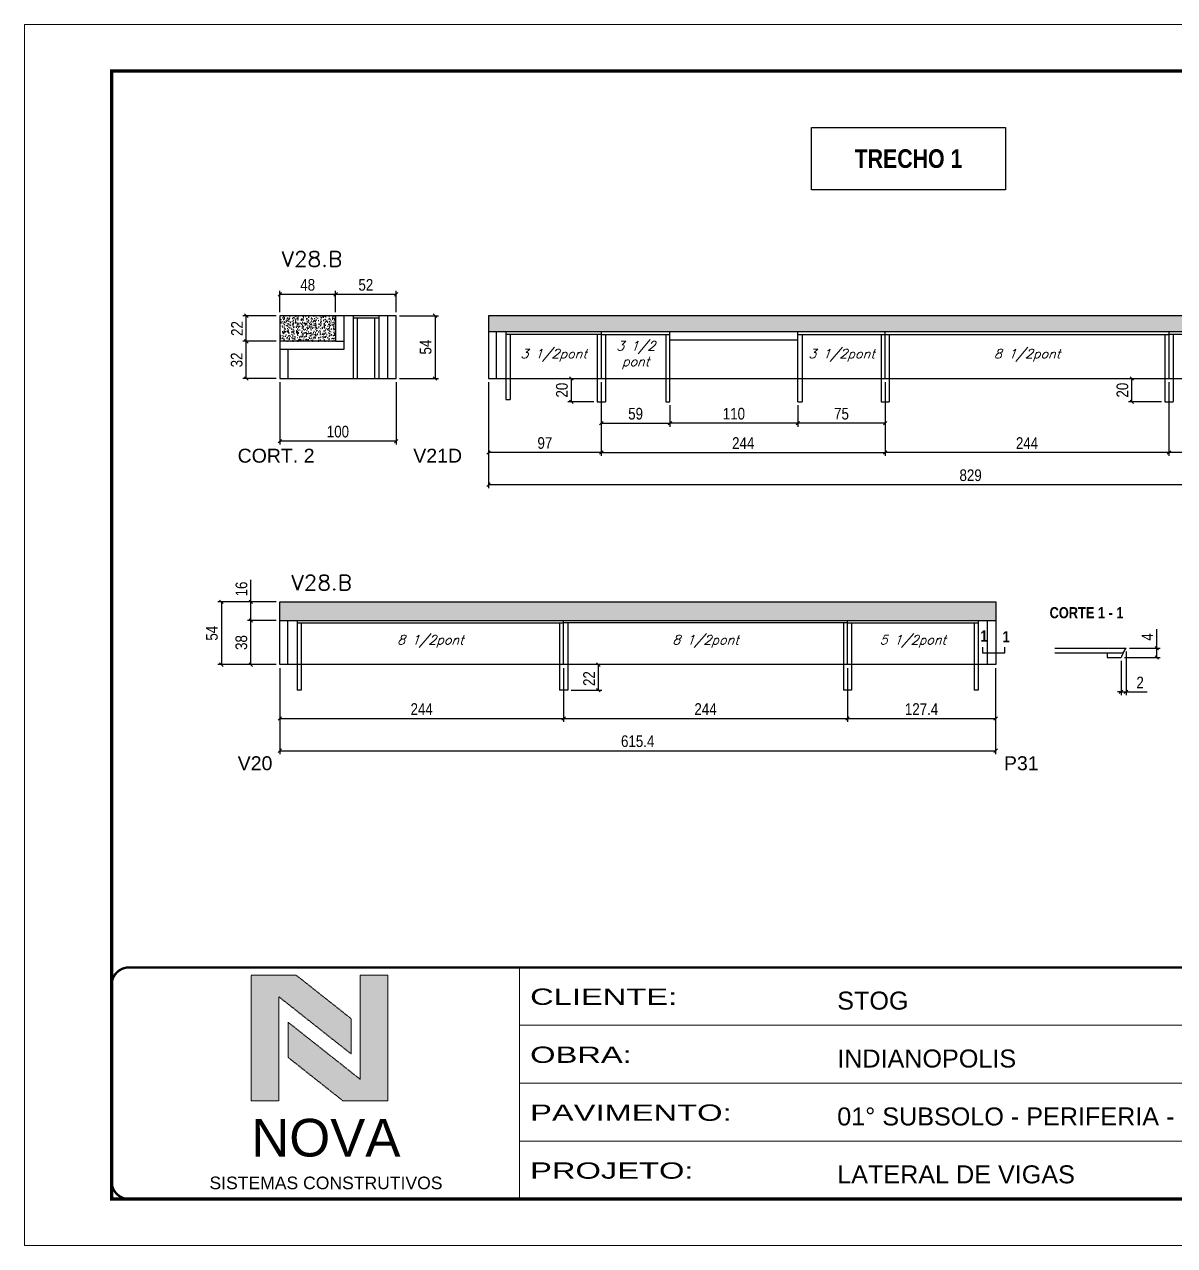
# Model space of a CAD drawing. Extents: x 0 to 6325, y 5574 to 19307.
# Drawn here: x 1585 to 2574, y 13614 to 14664 of the extents above; entities that cross this region are included whole.
import ezdxf

# ---------------------------------------------------------------- set-up
doc = ezdxf.new("R2010")
doc.units = 0
doc.linetypes.add('CONTINUO', pattern=[0])
doc.linetypes.add('DASHED', pattern=[0.75, 0.5, -0.25])
for name, color, linetype in [('1', 1, 'Continuous'), ('5', 5, 'Continuous'), ('COTA', 241, 'Continuous'), ('detalhes', 4, 'Continuous'), ('NOMENCLATURA', 7, 'Continuous'), ('Painéis', 200, 'Continuous'), ('SARR_2.2x7', 40, 'Continuous'), ('SARR_3.5x7', 81, 'Continuous'), ('texto', 7, 'Continuous')]:
    doc.layers.add(name, color=color, linetype=linetype)
for name, color, linetype, lineweight in [('CARIMBO-LEGENDA', 75, 'Continuous', 15), ('Folhas', 255, 'Continuous', 9), ('SARRAFO DE PRESSAO', 251, 'DASHED', 9), ('Texto Seção', 7, 'Continuous', 15)]:
    doc.layers.add(name, color=color, linetype=linetype, lineweight=lineweight)
doc.styles.add('arial', font='arial.ttf')
doc.styles.add('COTA TECNICA', font='techl___.ttf', dxfattribs={"height": 10})
doc.styles.add('REGUA-120', font='ROMANS.shx', dxfattribs={"height": 15})
doc.styles.add('ROMANC', font='techb___.ttf', dxfattribs={"height": 2.5})
doc.styles.add('Romans', font='romans.shx')
doc.styles.get("Standard").update_dxf_attribs({"font": 'arial.ttf'})
doc.styles.add('TECNICA', font='techb___.ttf', dxfattribs={"height": 10})
doc.styles.add('Tecnologia', font='')
doc.styles.get('Tecnologia').set_extended_font_data('Forgotten Futurist')
doc.dimstyles.new('PAINEL', dxfattribs={"dimtxt": 10, "dimasz": 3, "dimexe": 3, "dimexo": 3, "dimgap": 3, "dimtad": 1, "dimdec": 1, "dimzin": 12, "dimdsep": 46, "dimtxsty": 'COTA TECNICA', "dimblk1": 'OBLIQUE', "dimblk2": 'OBLIQUE', "dimsah": 1, "dimcen": 0.9, "dimclrd": 4, "dimclre": 4, "dimclrt": 240, "dimadec": 1, "dimazin": 3, "dimtfac": 1, "dimtdec": 1, "dimtmove": 0, "dimatfit": 3, "dimfxl": 1, "dimtolj": 1, "dimtzin": 12, "dimarcsym": 0})

# ---------------------------------------------------------------- blocks, each defined once
blk = doc.blocks.new('A$C64660E27')
at = {"layer": 'COTA', "true_color": 0x1a1a1a}
h = blk.add_hatch(color=250, dxfattribs=at)
h.dxf.hatch_style = 1
h.paths.add_polyline_path([(185.4, -11.6), (142.4, -11.6), (142.4, -131.6), (168.8, -131.6), (168.8, -32.2), (237.7, -86.7), (237.7, -53)])
at = {"layer": 'COTA'}
h = blk.add_hatch(color=20, dxfattribs=at)
h.dxf.hatch_style = 1
h.paths.add_polyline_path([(273, -11.4), (246.6, -11.4), (246.6, -111.1), (177.7, -56.6), (177.7, -90.2), (230, -131.6), (273, -131.6)])
for p, q in [((142.4, -131.6), (142.4, -11.6)), ((142.4, -11.6), (185.4, -11.6)), ((185.4, -11.6), (237.7, -53)), ((273, -11.4), (246.6, -11.4)), ((246.6, -111.1), (246.6, -11.4)), ((273, -11.4), (273, -131.6)), ((168.8, -32.2), (237.7, -86.7)), ((168.8, -131.6), (168.8, -32.2)), ((246.6, -111.1), (177.7, -56.6)), ((177.7, -90.2), (177.7, -56.6)), ((237.7, -86.7), (237.7, -53)), ((230, -131.6), (177.7, -90.2)), ((142.4, -131.6), (168.8, -131.6)), ((273, -131.6), (230, -131.6))]:
    blk.add_line(p, q)
at = {"layer": 'CARIMBO-LEGENDA', "color": 7, "linetype": 'Continuous', "ltscale": 100, "style": 'arial'}
blk.add_text('NOVA', height=36, dxfattribs=at).set_placement((142.4, -184.8))
at = {"layer": 'CARIMBO-LEGENDA', "color": 7, "linetype": 'Continuous', "style": 'arial'}
blk.add_text('SISTEMAS CONSTRUTIVOS', height=12, dxfattribs=at).set_placement((102.5, -216))
blk = doc.blocks.new('9999999999')
at = {"color": 30, "linetype": 'CONTINUO'}
for p, q in [((98564.6, 34230.2), (98564.6, 34429.4)), ((98564.6, 34379.6), (99584, 34379.6)), ((98564.6, 34329.8), (99488, 34329.8)), ((98564.6, 34280), (99488, 34280))]:
    blk.add_line(p, q, dxfattribs=at)
at = {"color": 30, "linetype": 'CONTINUO', "const_width": 2}
blk.add_lwpolyline([(99584, 34230.2), (99584, 34414.4, 0.414214), (99569, 34429.4), (98229, 34429.4, 0.414214), (98214, 34414.4), (98214, 34245.2, 0.414214), (98229, 34230.2), (99584, 34230.2)], format="xyb", dxfattribs=at)
at = {"layer": 'Folhas'}
blk.add_lwpolyline([(98139, 34190.2), (99624, 34190.2), (99624, 35240.2), (98139, 35240.2)], close=True, dxfattribs=at)
at = {"layer": 'Folhas', "color": 30, "const_width": 3}
blk.add_lwpolyline([(98214, 34230.2), (99584, 34230.2), (99584, 35200.2), (98214, 35200.2)], close=True, dxfattribs=at)
at = {"xscale": 0.9, "yscale": 0.9, "zscale": 0.9}
blk.add_blockref('A$C64660E27', (98205.8, 34433.1), dxfattribs=at)
at = {"color": 7, "linetype": 'Continuous', "ltscale": 5, "style": 'arial'}
for s, height, p in [('STOG', 15.48, (98837.7, 34393.1)), ('INDIANOPOLIS', 15.483, (98837.7, 34343.3)), ('01° SUBSOLO - PERIFERIA - TRECHO 1', 15.483, (98837.7, 34293.5)), ('LATERAL DE VIGAS', 15.483, (98837.7, 34243.7))]:
    blk.add_text(s, height=height, dxfattribs=at).set_placement(p)
at = {"layer": 'Folhas', "color": 7, "style": 'Tecnologia', "width": 1.5}
for s, p in [('CLIENTE:', (98573.7, 34397.2)), ('OBRA:', (98573.7, 34347.3)), ('PAVIMENTO:', (98573.7, 34297.5)), ('PROJETO:', (98573.7, 34247.7))]:
    blk.add_text(s, height=14, dxfattribs=at).set_placement(p)
blk = doc.blocks.new('_Oblique')
at = {"layer": '1', "color": 0, "lineweight": -2}
blk.add_line((-0.5, -0.5), (0.5, 0.5), dxfattribs=at)
blk = doc.blocks.new('*D4873')
at = {"layer": 'COTA', "color": 4, "lineweight": -2, "transparency": 16777216}
for p, q in [((1804.5, 14356.8), (1804.5, 14303)), ((1904.5, 14356.8), (1904.5, 14303)), ((1904.5, 14306), (1804.5, 14306))]:
    blk.add_line(p, q, dxfattribs=at)
at = {"layer": 'Defpoints', "color": 0, "transparency": 16777216}
for p in [(1804.5, 14359.8), (1904.5, 14359.8), (1804.5, 14306)]:
    blk.add_point(p, dxfattribs=at)
at = {"layer": 'COTA', "color": 4, "lineweight": -2, "transparency": 16777216, "xscale": 3, "yscale": 3, "zscale": 3, "rotation": 180}
blk.add_blockref('_Oblique', (1804.5, 14306), dxfattribs=at)
at = {"layer": 'COTA', "color": 4, "lineweight": -2, "transparency": 16777216, "xscale": 3, "yscale": 3, "zscale": 3}
blk.add_blockref('_Oblique', (1904.5, 14306), dxfattribs=at)
at = {"layer": 'COTA', "color": 240, "transparency": 16777216, "insert": (1854.5, 14314.1), "char_height": 10, "attachment_point": 5, "style": 'COTA TECNICA'}
blk.add_mtext('\\A1;100', dxfattribs=at)
blk = doc.blocks.new('*D4874')
at = {"layer": 'COTA', "color": 4, "lineweight": -2, "transparency": 16777216}
for p, q in [((1801.5, 14391.8), (1772.7, 14391.8)), ((1775.7, 14359.8), (1775.7, 14391.8)), ((1801.5, 14359.8), (1772.7, 14359.8))]:
    blk.add_line(p, q, dxfattribs=at)
at = {"layer": 'Defpoints', "color": 0, "transparency": 16777216}
for p in [(1775.7, 14391.8), (1804.5, 14391.8), (1804.5, 14359.8)]:
    blk.add_point(p, dxfattribs=at)
at = {"layer": 'COTA', "color": 4, "lineweight": -2, "transparency": 16777216, "xscale": 3, "yscale": 3, "zscale": 3}
for p, rotation in [((1775.7, 14391.8), 90), ((1775.7, 14359.8), 270)]:
    blk.add_blockref('_Oblique', p, dxfattribs=dict(at, rotation=rotation))
at = {"layer": 'COTA', "color": 240, "transparency": 16777216, "insert": (1767.5, 14375.8), "char_height": 10, "attachment_point": 5, "rotation": 90, "style": 'COTA TECNICA'}
blk.add_mtext('\\A1;32', dxfattribs=at)
blk = doc.blocks.new('*D4875')
at = {"layer": 'COTA', "color": 4, "lineweight": -2, "transparency": 16777216}
for p, q in [((1801.5, 14413.8), (1772.7, 14413.8)), ((1775.7, 14391.8), (1775.7, 14413.8)), ((1801.5, 14391.8), (1772.7, 14391.8))]:
    blk.add_line(p, q, dxfattribs=at)
at = {"layer": 'Defpoints', "color": 0, "transparency": 16777216}
for p in [(1775.7, 14413.8), (1804.5, 14413.8), (1804.5, 14391.8)]:
    blk.add_point(p, dxfattribs=at)
at = {"layer": 'COTA', "color": 4, "lineweight": -2, "transparency": 16777216, "xscale": 3, "yscale": 3, "zscale": 3}
for p, rotation in [((1775.7, 14413.8), 90), ((1775.7, 14391.8), 270)]:
    blk.add_blockref('_Oblique', p, dxfattribs=dict(at, rotation=rotation))
at = {"layer": 'COTA', "color": 240, "transparency": 16777216, "insert": (1767.7, 14402.8), "char_height": 10, "attachment_point": 5, "rotation": 90, "style": 'COTA TECNICA'}
blk.add_mtext('\\A1;22', dxfattribs=at)
blk = doc.blocks.new('*D4876')
at = {"layer": 'COTA', "color": 4, "lineweight": -2, "transparency": 16777216}
for p, q in [((1907.5, 14413.8), (1941, 14413.8)), ((1938, 14413.8), (1938, 14359.8)), ((1907.5, 14359.8), (1941, 14359.8))]:
    blk.add_line(p, q, dxfattribs=at)
at = {"layer": 'Defpoints', "color": 0, "transparency": 16777216}
for p in [(1904.5, 14413.8), (1904.5, 14359.8), (1938, 14359.8)]:
    blk.add_point(p, dxfattribs=at)
at = {"layer": 'COTA', "color": 4, "lineweight": -2, "transparency": 16777216, "xscale": 3, "yscale": 3, "zscale": 3}
for p, rotation in [((1938, 14413.8), 90), ((1938, 14359.8), 270)]:
    blk.add_blockref('_Oblique', p, dxfattribs=dict(at, rotation=rotation))
at = {"layer": 'COTA', "color": 240, "transparency": 16777216, "insert": (1929.9, 14386.8), "char_height": 10, "attachment_point": 5, "rotation": 90, "style": 'COTA TECNICA'}
blk.add_mtext('\\A1;54', dxfattribs=at)
blk = doc.blocks.new('*D4877')
at = {"layer": 'COTA', "color": 4, "lineweight": -2, "transparency": 16777216}
for p, q in [((1804.5, 14416.8), (1804.5, 14435.2)), ((1804.5, 14432.2), (1852.5, 14432.2)), ((1852.5, 14416.8), (1852.5, 14435.2))]:
    blk.add_line(p, q, dxfattribs=at)
at = {"layer": 'Defpoints', "color": 0, "transparency": 16777216}
for p in [(1852.5, 14432.2), (1804.5, 14413.8), (1852.5, 14413.8)]:
    blk.add_point(p, dxfattribs=at)
at = {"layer": 'COTA', "color": 4, "lineweight": -2, "transparency": 16777216, "xscale": 3, "yscale": 3, "zscale": 3, "rotation": 180}
blk.add_blockref('_Oblique', (1804.5, 14432.2), dxfattribs=at)
at = {"layer": 'COTA', "color": 4, "lineweight": -2, "transparency": 16777216, "xscale": 3, "yscale": 3, "zscale": 3}
blk.add_blockref('_Oblique', (1852.5, 14432.2), dxfattribs=at)
at = {"layer": 'COTA', "color": 240, "transparency": 16777216, "insert": (1828.5, 14440.3), "char_height": 10, "attachment_point": 5, "style": 'COTA TECNICA'}
blk.add_mtext('\\A1;48', dxfattribs=at)
blk = doc.blocks.new('*D4878')
at = {"layer": 'COTA', "color": 4, "lineweight": -2, "transparency": 16777216}
for p, q in [((1852.5, 14416.8), (1852.5, 14435.2)), ((1852.5, 14432.2), (1904.5, 14432.2)), ((1904.5, 14416.8), (1904.5, 14435.2))]:
    blk.add_line(p, q, dxfattribs=at)
at = {"layer": 'Defpoints', "color": 0, "transparency": 16777216}
for p in [(1904.5, 14432.2), (1852.5, 14413.8), (1904.5, 14413.8)]:
    blk.add_point(p, dxfattribs=at)
at = {"layer": 'COTA', "color": 4, "lineweight": -2, "transparency": 16777216, "xscale": 3, "yscale": 3, "zscale": 3, "rotation": 180}
blk.add_blockref('_Oblique', (1852.5, 14432.2), dxfattribs=at)
at = {"layer": 'COTA', "color": 4, "lineweight": -2, "transparency": 16777216, "xscale": 3, "yscale": 3, "zscale": 3}
blk.add_blockref('_Oblique', (1904.5, 14432.2), dxfattribs=at)
at = {"layer": 'COTA', "color": 240, "transparency": 16777216, "insert": (1878.5, 14440.3), "char_height": 10, "attachment_point": 5, "style": 'COTA TECNICA'}
blk.add_mtext('\\A1;52', dxfattribs=at)
blk = doc.blocks.new('*D4860')
at = {"layer": 'COTA', "color": 4, "lineweight": -2, "transparency": 16777216}
for p, q in [((1983.9, 14356.8), (1983.9, 14265.5)), ((2812.9, 14356.8), (2812.9, 14265.5)), ((2812.9, 14268.5), (1983.9, 14268.5))]:
    blk.add_line(p, q, dxfattribs=at)
at = {"layer": 'Defpoints', "color": 0, "transparency": 16777216}
for p in [(1983.9, 14359.8), (2812.9, 14359.8), (1983.9, 14268.5)]:
    blk.add_point(p, dxfattribs=at)
at = {"layer": 'COTA', "color": 4, "lineweight": -2, "transparency": 16777216, "xscale": 3, "yscale": 3, "zscale": 3, "rotation": 180}
blk.add_blockref('_Oblique', (1983.9, 14268.5), dxfattribs=at)
at = {"layer": 'COTA', "color": 4, "lineweight": -2, "transparency": 16777216, "xscale": 3, "yscale": 3, "zscale": 3}
blk.add_blockref('_Oblique', (2812.9, 14268.5), dxfattribs=at)
at = {"layer": 'COTA', "color": 240, "transparency": 16777216, "insert": (2398.4, 14276.6), "char_height": 10, "attachment_point": 5, "style": 'COTA TECNICA'}
blk.add_mtext('\\A1;829', dxfattribs=at)
blk = doc.blocks.new('*D3718')
at = {"layer": 'COTA', "color": 4, "lineweight": -2, "transparency": 16777216}
for p, q in [((2568.9, 14356.8), (2568.9, 14293.2)), ((2812.9, 14356.8), (2812.9, 14293.2)), ((2812.9, 14296.2), (2568.9, 14296.2))]:
    blk.add_line(p, q, dxfattribs=at)
at = {"layer": 'Defpoints', "color": 0, "transparency": 16777216}
for p in [(2568.9, 14359.8), (2812.9, 14359.8), (2568.9, 14296.2)]:
    blk.add_point(p, dxfattribs=at)
at = {"layer": 'COTA', "color": 4, "lineweight": -2, "transparency": 16777216, "xscale": 3, "yscale": 3, "zscale": 3, "rotation": 180}
blk.add_blockref('_Oblique', (2568.9, 14296.2), dxfattribs=at)
at = {"layer": 'COTA', "color": 4, "lineweight": -2, "transparency": 16777216, "xscale": 3, "yscale": 3, "zscale": 3}
blk.add_blockref('_Oblique', (2812.9, 14296.2), dxfattribs=at)
at = {"layer": 'COTA', "color": 240, "transparency": 16777216, "insert": (2690.9, 14304.3), "char_height": 10, "attachment_point": 5, "style": 'COTA TECNICA'}
blk.add_mtext('\\A1;244', dxfattribs=at)
blk = doc.blocks.new('*D3719')
at = {"layer": 'COTA', "color": 4, "lineweight": -2, "transparency": 16777216}
for p, q in [((2324.9, 14356.8), (2324.9, 14293.2)), ((2568.9, 14356.8), (2568.9, 14293.2)), ((2568.9, 14296.2), (2324.9, 14296.2))]:
    blk.add_line(p, q, dxfattribs=at)
at = {"layer": 'Defpoints', "color": 0, "transparency": 16777216}
for p in [(2324.9, 14359.8), (2568.9, 14359.8), (2324.9, 14296.2)]:
    blk.add_point(p, dxfattribs=at)
at = {"layer": 'COTA', "color": 4, "lineweight": -2, "transparency": 16777216, "xscale": 3, "yscale": 3, "zscale": 3, "rotation": 180}
blk.add_blockref('_Oblique', (2324.9, 14296.2), dxfattribs=at)
at = {"layer": 'COTA', "color": 4, "lineweight": -2, "transparency": 16777216, "xscale": 3, "yscale": 3, "zscale": 3}
blk.add_blockref('_Oblique', (2568.9, 14296.2), dxfattribs=at)
at = {"layer": 'COTA', "color": 240, "transparency": 16777216, "insert": (2446.9, 14304.3), "char_height": 10, "attachment_point": 5, "style": 'COTA TECNICA'}
blk.add_mtext('\\A1;244', dxfattribs=at)
blk = doc.blocks.new('*D3720')
at = {"layer": 'COTA', "color": 4, "lineweight": -2, "transparency": 16777216}
for p, q in [((1983.9, 14356.8), (1983.9, 14293.2)), ((2080.9, 14356.8), (2080.9, 14293.2)), ((2080.9, 14296.2), (1983.9, 14296.2))]:
    blk.add_line(p, q, dxfattribs=at)
at = {"layer": 'Defpoints', "color": 0, "transparency": 16777216}
for p in [(1983.9, 14359.8), (2080.9, 14359.8), (1983.9, 14296.2)]:
    blk.add_point(p, dxfattribs=at)
at = {"layer": 'COTA', "color": 4, "lineweight": -2, "transparency": 16777216, "xscale": 3, "yscale": 3, "zscale": 3, "rotation": 180}
blk.add_blockref('_Oblique', (1983.9, 14296.2), dxfattribs=at)
at = {"layer": 'COTA', "color": 4, "lineweight": -2, "transparency": 16777216, "xscale": 3, "yscale": 3, "zscale": 3}
blk.add_blockref('_Oblique', (2080.9, 14296.2), dxfattribs=at)
at = {"layer": 'COTA', "color": 240, "transparency": 16777216, "insert": (2032.4, 14304.3), "char_height": 10, "attachment_point": 5, "style": 'COTA TECNICA'}
blk.add_mtext('\\A1;97', dxfattribs=at)
blk = doc.blocks.new('*D4862')
at = {"layer": 'COTA', "color": 4, "lineweight": -2, "transparency": 16777216}
for p, q in [((2080.9, 14356.8), (2080.9, 14293.2)), ((2324.9, 14356.8), (2324.9, 14293.2)), ((2080.9, 14296.2), (2324.9, 14296.2))]:
    blk.add_line(p, q, dxfattribs=at)
at = {"layer": 'Defpoints', "color": 0, "transparency": 16777216}
for p in [(2080.9, 14359.8), (2324.9, 14359.8), (2324.9, 14296.2)]:
    blk.add_point(p, dxfattribs=at)
at = {"layer": 'COTA', "color": 4, "lineweight": -2, "transparency": 16777216, "xscale": 3, "yscale": 3, "zscale": 3, "rotation": 180}
blk.add_blockref('_Oblique', (2080.9, 14296.2), dxfattribs=at)
at = {"layer": 'COTA', "color": 4, "lineweight": -2, "transparency": 16777216, "xscale": 3, "yscale": 3, "zscale": 3}
blk.add_blockref('_Oblique', (2324.9, 14296.2), dxfattribs=at)
at = {"layer": 'COTA', "color": 240, "transparency": 16777216, "insert": (2202.9, 14304.3), "char_height": 10, "attachment_point": 5, "style": 'COTA TECNICA'}
blk.add_mtext('\\A1;244', dxfattribs=at)
blk = doc.blocks.new('*D4864')
at = {"layer": 'COTA', "color": 4, "lineweight": -2, "transparency": 16777216}
for p, q in [((2080.9, 14356.8), (2080.9, 14318.4)), ((2139.9, 14336.8), (2139.9, 14318.4)), ((2080.9, 14321.4), (2139.9, 14321.4))]:
    blk.add_line(p, q, dxfattribs=at)
at = {"layer": 'Defpoints', "color": 0, "transparency": 16777216}
for p in [(2080.9, 14359.8), (2139.9, 14339.8), (2139.9, 14321.4)]:
    blk.add_point(p, dxfattribs=at)
at = {"layer": 'COTA', "color": 4, "lineweight": -2, "transparency": 16777216, "xscale": 3, "yscale": 3, "zscale": 3, "rotation": 180}
blk.add_blockref('_Oblique', (2080.9, 14321.4), dxfattribs=at)
at = {"layer": 'COTA', "color": 4, "lineweight": -2, "transparency": 16777216, "xscale": 3, "yscale": 3, "zscale": 3}
blk.add_blockref('_Oblique', (2139.9, 14321.4), dxfattribs=at)
at = {"layer": 'COTA', "color": 240, "transparency": 16777216, "insert": (2110.4, 14329.5), "char_height": 10, "attachment_point": 5, "style": 'COTA TECNICA'}
blk.add_mtext('\\A1;59', dxfattribs=at)
blk = doc.blocks.new('*D4865')
at = {"layer": 'COTA', "color": 4, "lineweight": -2, "transparency": 16777216}
for p, q in [((2324.9, 14356.8), (2324.9, 14318.4)), ((2249.9, 14336.8), (2249.9, 14318.4)), ((2324.9, 14321.4), (2249.9, 14321.4))]:
    blk.add_line(p, q, dxfattribs=at)
at = {"layer": 'Defpoints', "color": 0, "transparency": 16777216}
for p in [(2324.9, 14359.8), (2249.9, 14339.8), (2249.9, 14321.4)]:
    blk.add_point(p, dxfattribs=at)
at = {"layer": 'COTA', "color": 4, "lineweight": -2, "transparency": 16777216, "xscale": 3, "yscale": 3, "zscale": 3, "rotation": 180}
blk.add_blockref('_Oblique', (2249.9, 14321.4), dxfattribs=at)
at = {"layer": 'COTA', "color": 4, "lineweight": -2, "transparency": 16777216, "xscale": 3, "yscale": 3, "zscale": 3}
blk.add_blockref('_Oblique', (2324.9, 14321.4), dxfattribs=at)
at = {"layer": 'COTA', "color": 240, "transparency": 16777216, "insert": (2287.4, 14329.5), "char_height": 10, "attachment_point": 5, "style": 'COTA TECNICA'}
blk.add_mtext('\\A1;75', dxfattribs=at)
blk = doc.blocks.new('*D4866')
at = {"layer": 'COTA', "color": 4, "lineweight": -2, "transparency": 16777216}
for p, q in [((2139.9, 14336.8), (2139.9, 14318.4)), ((2249.9, 14336.8), (2249.9, 14318.4)), ((2249.9, 14321.4), (2139.9, 14321.4))]:
    blk.add_line(p, q, dxfattribs=at)
at = {"layer": 'Defpoints', "color": 0, "transparency": 16777216}
for p in [(2139.9, 14339.8), (2249.9, 14339.8), (2139.9, 14321.4)]:
    blk.add_point(p, dxfattribs=at)
at = {"layer": 'COTA', "color": 4, "lineweight": -2, "transparency": 16777216, "xscale": 3, "yscale": 3, "zscale": 3, "rotation": 180}
blk.add_blockref('_Oblique', (2139.9, 14321.4), dxfattribs=at)
at = {"layer": 'COTA', "color": 4, "lineweight": -2, "transparency": 16777216, "xscale": 3, "yscale": 3, "zscale": 3}
blk.add_blockref('_Oblique', (2249.9, 14321.4), dxfattribs=at)
at = {"layer": 'COTA', "color": 240, "transparency": 16777216, "insert": (2194.9, 14329.5), "char_height": 10, "attachment_point": 5, "style": 'COTA TECNICA'}
blk.add_mtext('\\A1;110', dxfattribs=at)
blk = doc.blocks.new('*D4867')
at = {"layer": 'COTA', "color": 4, "lineweight": -2, "transparency": 16777216}
for p, q in [((2537, 14339.8), (2537, 14359.8)), ((2562.4, 14339.8), (2534, 14339.8))]:
    blk.add_line(p, q, dxfattribs=at)
at = {"layer": 'Defpoints', "color": 0, "transparency": 16777216}
for p in [(2537, 14359.8), (2537, 14359.8), (2565.4, 14339.8)]:
    blk.add_point(p, dxfattribs=at)
at = {"layer": 'COTA', "color": 4, "lineweight": -2, "transparency": 16777216, "xscale": 3, "yscale": 3, "zscale": 3}
for p, rotation in [((2537, 14359.8), 90), ((2537, 14339.8), 270)]:
    blk.add_blockref('_Oblique', p, dxfattribs=dict(at, rotation=rotation))
at = {"layer": 'COTA', "color": 240, "transparency": 16777216, "insert": (2528.9, 14349.8), "char_height": 10, "attachment_point": 5, "rotation": 90, "style": 'COTA TECNICA'}
blk.add_mtext('\\A1;20', dxfattribs=at)
blk = doc.blocks.new('*D4868')
at = {"layer": 'COTA', "color": 4, "lineweight": -2, "transparency": 16777216}
for p, q in [((2055.2, 14339.8), (2055.2, 14359.8)), ((2074.4, 14339.8), (2052.2, 14339.8))]:
    blk.add_line(p, q, dxfattribs=at)
at = {"layer": 'Defpoints', "color": 0, "transparency": 16777216}
for p in [(2055.2, 14359.8), (2055.2, 14359.8), (2077.4, 14339.8)]:
    blk.add_point(p, dxfattribs=at)
at = {"layer": 'COTA', "color": 4, "lineweight": -2, "transparency": 16777216, "xscale": 3, "yscale": 3, "zscale": 3}
for p, rotation in [((2055.2, 14359.8), 90), ((2055.2, 14339.8), 270)]:
    blk.add_blockref('_Oblique', p, dxfattribs=dict(at, rotation=rotation))
at = {"layer": 'COTA', "color": 240, "transparency": 16777216, "insert": (2047.1, 14349.8), "char_height": 10, "attachment_point": 5, "rotation": 90, "style": 'COTA TECNICA'}
blk.add_mtext('\\A1;20', dxfattribs=at)
blk = doc.blocks.new('*D4853')
at = {"layer": 'COTA', "color": 4, "lineweight": -2, "transparency": 16777216}
for p, q in [((1801.5, 14151.8), (1776.7, 14151.8)), ((1779.7, 14113.8), (1779.7, 14151.8)), ((1801.5, 14113.8), (1776.7, 14113.8))]:
    blk.add_line(p, q, dxfattribs=at)
at = {"layer": 'Defpoints', "color": 0, "transparency": 16777216}
for p in [(1779.7, 14151.8), (1804.5, 14151.8), (1804.5, 14113.8)]:
    blk.add_point(p, dxfattribs=at)
at = {"layer": 'COTA', "color": 4, "lineweight": -2, "transparency": 16777216, "xscale": 3, "yscale": 3, "zscale": 3}
for p, rotation in [((1779.7, 14151.8), 90), ((1779.7, 14113.8), 270)]:
    blk.add_blockref('_Oblique', p, dxfattribs=dict(at, rotation=rotation))
at = {"layer": 'COTA', "color": 240, "transparency": 16777216, "insert": (1771.5, 14132.8), "char_height": 10, "attachment_point": 5, "rotation": 90, "style": 'COTA TECNICA'}
blk.add_mtext('\\A1;38', dxfattribs=at)
blk = doc.blocks.new('*D4854')
at = {"layer": 'COTA', "color": 4, "lineweight": -2, "transparency": 16777216}
for p, q in [((1804.5, 14110.8), (1804.5, 14036.8)), ((2419.9, 14110.8), (2419.9, 14036.8)), ((1804.5, 14039.8), (2419.9, 14039.8))]:
    blk.add_line(p, q, dxfattribs=at)
at = {"layer": 'Defpoints', "color": 0, "transparency": 16777216}
for p in [(1804.5, 14113.8), (2419.9, 14113.8), (2419.9, 14039.8)]:
    blk.add_point(p, dxfattribs=at)
at = {"layer": 'COTA', "color": 4, "lineweight": -2, "transparency": 16777216, "xscale": 3, "yscale": 3, "zscale": 3, "rotation": 180}
blk.add_blockref('_Oblique', (1804.5, 14039.8), dxfattribs=at)
at = {"layer": 'COTA', "color": 4, "lineweight": -2, "transparency": 16777216, "xscale": 3, "yscale": 3, "zscale": 3}
blk.add_blockref('_Oblique', (2419.9, 14039.8), dxfattribs=at)
at = {"layer": 'COTA', "color": 240, "transparency": 16777216, "insert": (2112.2, 14047.9), "char_height": 10, "attachment_point": 5, "style": 'COTA TECNICA'}
blk.add_mtext('\\A1;615.4', dxfattribs=at)
blk = doc.blocks.new('*D4869')
at = {"layer": 'COTA', "color": 4, "lineweight": -2, "transparency": 16777216}
for p, q in [((1779.7, 14167.8), (1779.7, 14186.8)), ((1801.5, 14167.8), (1776.7, 14167.8)), ((1779.7, 14151.8), (1779.7, 14167.8)), ((1801.5, 14151.8), (1776.7, 14151.8))]:
    blk.add_line(p, q, dxfattribs=at)
at = {"layer": 'Defpoints', "color": 0, "transparency": 16777216}
for p in [(1779.7, 14167.8), (1804.5, 14167.8), (1804.5, 14151.8)]:
    blk.add_point(p, dxfattribs=at)
at = {"layer": 'COTA', "color": 4, "lineweight": -2, "transparency": 16777216, "xscale": 3, "yscale": 3, "zscale": 3}
for p, rotation in [((1779.7, 14167.8), 90), ((1779.7, 14151.8), 270)]:
    blk.add_blockref('_Oblique', p, dxfattribs=dict(at, rotation=rotation))
at = {"layer": 'COTA', "color": 240, "transparency": 16777216, "insert": (1771.6, 14178.8), "char_height": 10, "attachment_point": 5, "rotation": 90, "style": 'COTA TECNICA'}
blk.add_mtext('\\A1;16', dxfattribs=at)
blk = doc.blocks.new('*D3721')
at = {"layer": 'COTA', "color": 4, "lineweight": -2, "transparency": 16777216}
for p, q in [((1801.5, 14167.8), (1751.3, 14167.8)), ((1754.3, 14167.8), (1754.3, 14113.8)), ((1801.5, 14113.8), (1751.3, 14113.8))]:
    blk.add_line(p, q, dxfattribs=at)
at = {"layer": 'Defpoints', "color": 0, "transparency": 16777216}
for p in [(1804.5, 14167.8), (1754.3, 14113.8), (1804.5, 14113.8)]:
    blk.add_point(p, dxfattribs=at)
at = {"layer": 'COTA', "color": 4, "lineweight": -2, "transparency": 16777216, "xscale": 3, "yscale": 3, "zscale": 3}
for p, rotation in [((1754.3, 14167.8), 90), ((1754.3, 14113.8), 270)]:
    blk.add_blockref('_Oblique', p, dxfattribs=dict(at, rotation=rotation))
at = {"layer": 'COTA', "color": 240, "transparency": 16777216, "insert": (1746.2, 14140.8), "char_height": 10, "attachment_point": 5, "rotation": 90, "style": 'COTA TECNICA'}
blk.add_mtext('\\A1;54', dxfattribs=at)
blk = doc.blocks.new('*D4870')
at = {"layer": 'COTA', "color": 4, "lineweight": -2, "transparency": 16777216}
for p, q in [((1804.5, 14110.8), (1804.5, 14064.5)), ((2048.5, 14110.8), (2048.5, 14064.5)), ((1804.5, 14067.5), (2048.5, 14067.5))]:
    blk.add_line(p, q, dxfattribs=at)
at = {"layer": 'Defpoints', "color": 0, "transparency": 16777216}
for p in [(1804.5, 14113.8), (2048.5, 14113.8), (2048.5, 14067.5)]:
    blk.add_point(p, dxfattribs=at)
at = {"layer": 'COTA', "color": 4, "lineweight": -2, "transparency": 16777216, "xscale": 3, "yscale": 3, "zscale": 3, "rotation": 180}
blk.add_blockref('_Oblique', (1804.5, 14067.5), dxfattribs=at)
at = {"layer": 'COTA', "color": 4, "lineweight": -2, "transparency": 16777216, "xscale": 3, "yscale": 3, "zscale": 3}
blk.add_blockref('_Oblique', (2048.5, 14067.5), dxfattribs=at)
at = {"layer": 'COTA', "color": 240, "transparency": 16777216, "insert": (1926.5, 14075.6), "char_height": 10, "attachment_point": 5, "style": 'COTA TECNICA'}
blk.add_mtext('\\A1;244', dxfattribs=at)
blk = doc.blocks.new('*D4871')
at = {"layer": 'COTA', "color": 4, "lineweight": -2, "transparency": 16777216}
for p, q in [((2048.5, 14110.8), (2048.5, 14064.5)), ((2292.5, 14110.8), (2292.5, 14064.5)), ((2048.5, 14067.5), (2292.5, 14067.5))]:
    blk.add_line(p, q, dxfattribs=at)
at = {"layer": 'Defpoints', "color": 0, "transparency": 16777216}
for p in [(2048.5, 14113.8), (2292.5, 14113.8), (2292.5, 14067.5)]:
    blk.add_point(p, dxfattribs=at)
at = {"layer": 'COTA', "color": 4, "lineweight": -2, "transparency": 16777216, "xscale": 3, "yscale": 3, "zscale": 3, "rotation": 180}
blk.add_blockref('_Oblique', (2048.5, 14067.5), dxfattribs=at)
at = {"layer": 'COTA', "color": 4, "lineweight": -2, "transparency": 16777216, "xscale": 3, "yscale": 3, "zscale": 3}
blk.add_blockref('_Oblique', (2292.5, 14067.5), dxfattribs=at)
at = {"layer": 'COTA', "color": 240, "transparency": 16777216, "insert": (2170.5, 14075.6), "char_height": 10, "attachment_point": 5, "style": 'COTA TECNICA'}
blk.add_mtext('\\A1;244', dxfattribs=at)
blk = doc.blocks.new('*D3722')
at = {"layer": 'COTA', "color": 4, "lineweight": -2, "transparency": 16777216}
for p, q in [((2292.5, 14110.8), (2292.5, 14064.5)), ((2419.9, 14110.8), (2419.9, 14064.5)), ((2292.5, 14067.5), (2419.9, 14067.5))]:
    blk.add_line(p, q, dxfattribs=at)
at = {"layer": 'Defpoints', "color": 0, "transparency": 16777216}
for p in [(2292.5, 14113.8), (2419.9, 14113.8), (2419.9, 14067.5)]:
    blk.add_point(p, dxfattribs=at)
at = {"layer": 'COTA', "color": 4, "lineweight": -2, "transparency": 16777216, "xscale": 3, "yscale": 3, "zscale": 3, "rotation": 180}
blk.add_blockref('_Oblique', (2292.5, 14067.5), dxfattribs=at)
at = {"layer": 'COTA', "color": 4, "lineweight": -2, "transparency": 16777216, "xscale": 3, "yscale": 3, "zscale": 3}
blk.add_blockref('_Oblique', (2419.9, 14067.5), dxfattribs=at)
at = {"layer": 'COTA', "color": 240, "transparency": 16777216, "insert": (2356.2, 14075.6), "char_height": 10, "attachment_point": 5, "style": 'COTA TECNICA'}
blk.add_mtext('\\A1;127.4', dxfattribs=at)
blk = doc.blocks.new('*D4872')
at = {"layer": 'COTA', "color": 4, "lineweight": -2, "transparency": 16777216}
for p, q in [((2078.4, 14091.8), (2078.4, 14113.8)), ((2055, 14091.8), (2081.4, 14091.8))]:
    blk.add_line(p, q, dxfattribs=at)
at = {"layer": 'Defpoints', "color": 0, "transparency": 16777216}
for p in [(2078.4, 14113.8), (2078.4, 14113.8), (2052, 14091.8)]:
    blk.add_point(p, dxfattribs=at)
at = {"layer": 'COTA', "color": 4, "lineweight": -2, "transparency": 16777216, "xscale": 3, "yscale": 3, "zscale": 3}
for p, rotation in [((2078.4, 14113.8), 90), ((2078.4, 14091.8), 270)]:
    blk.add_blockref('_Oblique', p, dxfattribs=dict(at, rotation=rotation))
at = {"layer": 'COTA', "color": 240, "transparency": 16777216, "insert": (2070.4, 14101.8), "char_height": 10, "attachment_point": 5, "rotation": 90, "style": 'COTA TECNICA'}
blk.add_mtext('\\A1;22', dxfattribs=at)
blk = doc.blocks.new('*D4879')
at = {"layer": 'COTA', "color": 4, "lineweight": -2, "transparency": 16777216}
for p, q in [((2532, 14125), (2532, 14087.4)), ((2527.7, 14117), (2527.7, 14087.4)), ((2527.7, 14090.4), (2524.7, 14090.4)), ((2527.7, 14090.4), (2532, 14090.4)), ((2532, 14090.4), (2550.1, 14090.4))]:
    blk.add_line(p, q, dxfattribs=at)
at = {"layer": 'Defpoints', "color": 0, "transparency": 16777216}
for p in [(2532, 14128), (2527.7, 14120), (2532, 14090.4)]:
    blk.add_point(p, dxfattribs=at)
at = {"layer": 'COTA', "color": 4, "lineweight": -2, "transparency": 16777216, "xscale": 3, "yscale": 3, "zscale": 3}
blk.add_blockref('_Oblique', (2527.7, 14090.4), dxfattribs=at)
at = {"layer": 'COTA', "color": 4, "lineweight": -2, "transparency": 16777216, "xscale": 3, "yscale": 3, "zscale": 3, "rotation": 180}
blk.add_blockref('_Oblique', (2532, 14090.4), dxfattribs=at)
at = {"layer": 'COTA', "color": 240, "transparency": 16777216, "insert": (2544.1, 14098.4), "char_height": 10, "attachment_point": 5, "style": 'COTA TECNICA'}
blk.add_mtext('\\A1;2', dxfattribs=at)
blk = doc.blocks.new('*D4880')
at = {"layer": 'COTA', "color": 4, "lineweight": -2, "transparency": 16777216}
for p, q in [((2558.4, 14128), (2558.4, 14144.2)), ((2535, 14128), (2561.4, 14128)), ((2558.4, 14120), (2558.4, 14128)), ((2530.7, 14120), (2561.4, 14120))]:
    blk.add_line(p, q, dxfattribs=at)
at = {"layer": 'Defpoints', "color": 0, "transparency": 16777216}
for p in [(2532, 14128), (2558.4, 14128), (2527.7, 14120)]:
    blk.add_point(p, dxfattribs=at)
at = {"layer": 'COTA', "color": 4, "lineweight": -2, "transparency": 16777216, "xscale": 3, "yscale": 3, "zscale": 3}
for p, rotation in [((2558.4, 14128), 90), ((2558.4, 14120), 270)]:
    blk.add_blockref('_Oblique', p, dxfattribs=dict(at, rotation=rotation))
at = {"layer": 'COTA', "color": 240, "transparency": 16777216, "insert": (2550.3, 14137.6), "char_height": 10, "attachment_point": 5, "rotation": 90, "style": 'COTA TECNICA'}
blk.add_mtext('\\A1;4', dxfattribs=at)

msp = doc.modelspace()

# ---------------------------------------------------------------- hatches: boundary and pattern name
at = {"layer": 'COTA'}
h = msp.add_hatch(dxfattribs=at)
h.set_pattern_fill('AR-CONC', color=256, scale=0.03)
h.set_pattern_definition([(50, (-2445.294, 1492.037), (5.46554, -0.4781726), [0.5715, -6.2865]), (355, (-2445.294, 1492.037), (-1.0573026, 5.7317054), [0.4572, -5.0292175]), (100.451445, (-2444.8384, 1491.997), (4.4082374, 5.2535326), [0.4857003, -5.3427073]), (46.1842, (-2445.294, 1493.561), (8.1323712, -1.26127), [0.85725, -9.42975]), (96.63556, (-2444.616, 1493.456), (7.122124, 7.4227837), [0.7285507, -8.014068]), (351.18415, (-2445.294, 1493.561), (7.122124, 7.4227837), [0.685799, -7.543792]), (21, (-2444.532, 1493.18), (4.5484317, -3.067956), [0.5715, -6.2865]), (326, (-2444.532, 1493.18), (1.8540609, 5.525639), [0.4572, -5.0292]), (71.451445, (-2444.153, 1492.9244), (6.4024926, 2.457683), [0.4857003, -5.3426981]), (37.5, (-2445.294, 1492.037), (0.0926581, 2.53665117), [0, -4.96824, 0, -5.1054, 0, -5.04825]), (7.5, (-2445.294, 1492.037), (2.0045899, 3.00541724), [0, -2.91084, 0, -4.85394, 0, -1.92405]), (327.5, (-2446.9932, 1492.037), (4.06771786, -0.17186232), [0, -1.905, 0, -5.9436, 0, -7.8867]), (317.5, (-2447.755, 1492.037), (4.4438754, 0.7627947), [0, -2.4765, 0, -3.94716, 0, -5.6007])])
h.paths.add_polyline_path([(1852.53, 14391.84), (1852.53, 14413.84), (1804.53, 14413.84), (1804.53, 14391.84)])
h = msp.add_hatch(dxfattribs=at)
h.set_pattern_fill('AR-CONC', color=256, scale=0.03)
h.set_pattern_definition([(50, (-1379.483, 1319.792), (5.46554, -0.4781726), [0.5715, -6.2865]), (355, (-1379.483, 1319.792), (-1.0573026, 5.7317054), [0.4572, -5.0292175]), (100.451445, (-1379.0275, 1319.752), (4.4082374, 5.2535326), [0.4857003, -5.3427073]), (46.1842, (-1379.483, 1321.316), (8.1323712, -1.26127), [0.85725, -9.42975]), (96.63556, (-1378.805, 1321.211), (7.122124, 7.4227837), [0.7285507, -8.014068]), (351.18415, (-1379.483, 1321.316), (7.122124, 7.4227837), [0.685799, -7.543792]), (21, (-1378.721, 1320.935), (4.5484317, -3.067956), [0.5715, -6.2865]), (326, (-1378.721, 1320.935), (1.8540609, 5.525639), [0.4572, -5.0292]), (71.451445, (-1378.342, 1320.679), (6.4024926, 2.457683), [0.4857003, -5.3426981]), (37.5, (-1379.483, 1319.7919), (0.0926581, 2.53665117), [0, -4.96824, 0, -5.1054, 0, -5.04825]), (7.5, (-1379.483, 1319.7919), (2.0045899, 3.00541724), [0, -2.91084, 0, -4.85394, 0, -1.92405]), (327.5, (-1381.1823, 1319.7919), (4.06771786, -0.17186232), [0, -1.905, 0, -5.9436, 0, -7.8867]), (317.5, (-1381.9443, 1319.792), (4.4438754, 0.7627947), [0, -2.4765, 0, -3.94716, 0, -5.6007])])
h.paths.add_polyline_path([(2812.94, 14399.84), (2812.94, 14413.84), (1983.94, 14413.84), (1983.94, 14399.84)])
h = msp.add_hatch(dxfattribs=at)
h.set_pattern_fill('AR-CONC', color=256, scale=0.03)
h.set_pattern_definition([(50, (-1558.8938, 1073.778), (5.46554, -0.4781726), [0.5715, -6.2865]), (355, (-1558.894, 1073.778), (-1.0573026, 5.7317054), [0.4572, -5.0292175]), (100.451445, (-1558.4383, 1073.7383), (4.4082374, 5.2535326), [0.4857003, -5.3427073]), (46.1842, (-1558.894, 1075.302), (8.1323712, -1.26127), [0.85725, -9.42975]), (96.63556, (-1558.216, 1075.197), (7.122124, 7.4227837), [0.7285507, -8.014068]), (351.18415, (-1558.894, 1075.302), (7.122124, 7.4227837), [0.685799, -7.543792]), (21, (-1558.1318, 1074.921), (4.5484317, -3.067956), [0.5715, -6.2865]), (326, (-1558.132, 1074.921), (1.8540609, 5.525639), [0.4572, -5.0292]), (71.451445, (-1557.7527, 1074.6655), (6.4024926, 2.457683), [0.4857003, -5.3426981]), (37.5, (-1558.8938, 1073.7782), (0.0926581, 2.53665117), [0, -4.96824, 0, -5.1054, 0, -5.04825]), (7.5, (-1558.8938, 1073.7782), (2.0045899, 3.00541724), [0, -2.91084, 0, -4.85394, 0, -1.92405]), (327.5, (-1560.593, 1073.7782), (4.06771786, -0.17186232), [0, -1.905, 0, -5.9436, 0, -7.8867]), (317.5, (-1561.355, 1073.778), (4.4438754, 0.7627947), [0, -2.4765, 0, -3.94716, 0, -5.6007])])
h.paths.add_polyline_path([(1804.53, 14167.83), (1804.53, 14151.83), (2419.93, 14151.83), (2419.93, 14167.83)])

# ---------------------------------------------------------------- linework, layer by layer
for p, q in [((1852.53, 14413.84), (1804.53, 14413.84)), ((1804.53, 14413.84), (1804.53, 14391.84)), ((2812.94, 14413.84), (1983.94, 14413.84)), ((1983.94, 14413.84), (1983.94, 14399.84)), ((1852.53, 14391.84), (1859.53, 14391.84)), ((1859.53, 14391.84), (1859.53, 14384.84)), ((1804.53, 14167.83), (2419.93, 14167.83)), ((1804.53, 14151.83), (1804.53, 14167.83)), ((2419.93, 14167.83), (2419.93, 14151.83))]:
    msp.add_line(p, q, dxfattribs=at)
msp.add_lwpolyline([(2261.61, 14575.62), (2428.39, 14575.62), (2428.39, 14521.96), (2261.61, 14521.96)], close=True, dxfattribs=at)
at = {"layer": 'NOMENCLATURA', "linetype": 'Continuous'}
msp.add_lwpolyline([(2408.73, 14128.82), (2408.73, 14123.85), (2427.82, 14123.85), (2427.82, 14128.82)], dxfattribs=at)
at = {"layer": 'Painéis', "linetype": 'ByBlock'}
for p, q in [((1904.53, 14413.84), (1852.53, 14413.84)), ((1852.53, 14413.84), (1852.53, 14391.84)), ((1904.53, 14359.84), (1904.53, 14413.84)), ((2812.94, 14399.84), (1983.94, 14399.84)), ((1983.94, 14399.84), (1983.94, 14359.84)), ((2080.94, 14359.84), (2080.94, 14399.84)), ((2324.94, 14359.84), (2324.94, 14399.84)), ((2568.94, 14359.84), (2568.94, 14399.84)), ((1852.53, 14391.84), (1804.53, 14391.84)), ((1804.53, 14391.84), (1804.53, 14359.84)), ((1804.53, 14359.84), (1904.53, 14359.84)), ((1983.94, 14359.84), (2812.94, 14359.84)), ((1804.53, 14151.83), (2419.93, 14151.83)), ((1804.53, 14113.83), (1804.53, 14151.83)), ((2048.53, 14113.83), (2048.53, 14151.83)), ((2292.53, 14113.83), (2292.53, 14151.83)), ((2419.93, 14151.83), (2419.93, 14113.83)), ((2470.8, 14127.95), (2532, 14127.95)), ((2470.8, 14123.95), (2529.65, 14123.95)), ((2529.65, 14123.95), (2532, 14127.95)), ((2419.93, 14113.83), (1804.53, 14113.83))]:
    msp.add_line(p, q, dxfattribs=at)
at = {"layer": 'SARR_2.2x7', "linetype": 'Continuous'}
for p, q in [((1859.53, 14413.84), (1859.53, 14391.84)), ((1889.53, 14411.64), (1867.53, 14411.64)), ((1897.53, 14359.84), (1897.53, 14413.84)), ((1990.94, 14359.84), (1990.94, 14399.84)), ((2080.94, 14397.64), (1998.94, 14397.64)), ((2080.94, 14397.64), (2139.94, 14397.64)), ((2249.94, 14397.64), (2324.94, 14397.64)), ((2324.94, 14397.64), (2568.94, 14397.64)), ((2740.94, 14397.64), (2568.94, 14397.64)), ((2249.94, 14392.84), (2139.94, 14392.84)), ((1859.53, 14384.84), (1804.53, 14384.84)), ((1811.53, 14384.84), (1811.53, 14359.84)), ((1811.53, 14113.83), (1811.53, 14151.83)), ((1819.53, 14149.63), (2048.53, 14149.63)), ((2292.53, 14149.63), (2048.53, 14149.63)), ((2292.53, 14149.63), (2404.93, 14149.63)), ((2412.93, 14113.83), (2412.93, 14151.83)), ((2515.69, 14123.95), (2515.69, 14119.95)), ((2515.69, 14119.95), (2527.71, 14119.95))]:
    msp.add_line(p, q, dxfattribs=at)
msp.add_arc((2587.12, 14093.58), 65, 152.14484, 156.06502, dxfattribs=at)
at = {"layer": 'SARR_3.5x7'}
for p, q in [((1867.53, 14413.84), (1867.53, 14359.84)), ((1871.03, 14411.64), (1871.03, 14359.84)), ((1886.03, 14411.64), (1886.03, 14359.84)), ((1889.53, 14413.84), (1889.53, 14359.84)), ((1998.94, 14399.84), (1998.94, 14341.84)), ((2002.44, 14397.64), (2002.44, 14341.84)), ((2077.44, 14397.64), (2077.44, 14339.84)), ((2084.44, 14397.64), (2084.44, 14339.84)), ((2136.44, 14397.64), (2136.44, 14339.84)), ((2139.94, 14339.84), (2139.94, 14399.84)), ((2249.94, 14339.84), (2249.94, 14399.84)), ((2253.44, 14397.64), (2253.44, 14339.84)), ((2321.44, 14397.64), (2321.44, 14339.84)), ((2328.44, 14397.64), (2328.44, 14339.84)), ((2565.44, 14397.64), (2565.44, 14339.84)), ((2572.44, 14397.64), (2572.44, 14339.84)), ((1998.94, 14341.84), (2002.44, 14341.84)), ((2077.44, 14339.84), (2084.44, 14339.84)), ((2136.44, 14339.84), (2139.94, 14339.84)), ((2249.94, 14339.84), (2253.44, 14339.84)), ((2321.44, 14339.84), (2328.44, 14339.84)), ((2565.44, 14339.84), (2572.44, 14339.84)), ((1819.53, 14151.83), (1819.53, 14091.83)), ((1823.03, 14149.63), (1823.03, 14091.83)), ((2045.03, 14149.63), (2045.03, 14091.83)), ((2052.03, 14149.63), (2052.03, 14091.83)), ((2289.03, 14149.63), (2289.03, 14091.83)), ((2296.03, 14149.63), (2296.03, 14091.83)), ((2401.43, 14149.63), (2401.43, 14091.83)), ((2404.93, 14151.83), (2404.93, 14091.83)), ((1823.03, 14091.83), (1819.53, 14091.83)), ((2052.03, 14091.83), (2045.03, 14091.83)), ((2296.03, 14091.83), (2289.03, 14091.83)), ((2404.93, 14091.83), (2401.43, 14091.83))]:
    msp.add_line(p, q, dxfattribs=at)

# ---------------------------------------------------------------- block references
at = {"layer": 'SARRAFO DE PRESSAO', "color": 6, "linetype": 'ByBlock'}
msp.add_blockref('9999999999', (-96553.98, -20575.93), dxfattribs=at)

# ---------------------------------------------------------------- texts
at = {"layer": '5', "linetype": 'Continuous'}
for s, rotation, p in [('CORT. 2', 0.00004, (1768.27, 14287.46)), ('V21D', 0.00004, (1919.27, 14287.46)), ('V20', 0.00004, (1768.34, 14023.01)), ('P31', 359.99996, (2427.02, 14023.01))]:
    msp.add_text(s, height=12, rotation=rotation, dxfattribs=at).set_placement(p)
at = {"layer": 'detalhes', "style": 'TECNICA'}
for s, p in [('CORTE 1 - 1', (2466.29, 14153.65)), ('1', (2406.86, 14133.63)), ('1', (2425.82, 14132.97))]:
    msp.add_text(s, height=9.6, dxfattribs=at).set_placement(p)
at = {"layer": 'NOMENCLATURA', "color": 2, "insert": (2345, 14548.79), "char_height": 16, "attachment_point": 5, "style": 'ROMANC'}
msp.add_mtext('TRECHO 1', dxfattribs=at)
at = {"layer": 'texto', "color": 2, "char_height": 8, "attachment_point": 5, "style": 'Romans'}
for s, insert in [('{\\Q19;\\C256;3 1/2pont}', (2039.94, 14379.84)), ('{\\Q19;\\C256;3 1/2\\Ppont}', (2110.44, 14379.84)), ('{\\Q19;\\C256;3 1/2pont}', (2287.44, 14379.84)), ('{\\Q19;\\C256;8 1/2pont}', (2446.94, 14379.84)), ('{\\Q19;\\C256;8 1/2pont}', (1934.03, 14133.83)), ('{\\Q19;\\C256;8 1/2pont}', (2170.53, 14133.83)), ('{\\Q19;\\C256;5 1/2pont}', (2348.73, 14133.83))]:
    msp.add_mtext(s, dxfattribs=dict(at, insert=insert))
at = {"layer": 'Texto Seção', "style": 'REGUA-120', "width": 1.05}
for p in [(1806.18, 14456.07), (1814.53, 14177.83)]:
    msp.add_text('V28.B', height=13, dxfattribs=at).set_placement(p)

# ---------------------------------------------------------------- dimensions: what is measured, and where the dimension line sits
at = {"layer": 'COTA'}
for base, p1, p2, angle, picture, middle in [((1852.53, 14432.16), (1804.53, 14413.84), (1852.53, 14413.84), 180, '*D4877', (1828.53, 14440.26)), ((1904.53, 14432.16), (1852.53, 14413.84), (1904.53, 14413.84), 180, '*D4878', (1878.53, 14440.27)), ((1775.74, 14413.84), (1804.53, 14391.84), (1804.53, 14413.84), 90, '*D4875', (1767.74, 14402.84)), ((1938.03, 14359.84), (1904.53, 14413.84), (1904.53, 14359.84), 90, '*D4876', (1929.92, 14386.84)), ((1775.74, 14391.84), (1804.53, 14359.84), (1804.53, 14391.84), 90, '*D4874', (1767.52, 14375.84)), ((1804.53, 14305.96), (1904.53, 14359.84), (1804.53, 14359.84), 180, '*D4873', (1854.53, 14314.06)), ((1983.94, 14268.46), (2812.94, 14359.84), (1983.94, 14359.84), 180, '*D4860', (2398.44, 14276.57)), ((1983.94, 14296.18), (2080.94, 14359.84), (1983.94, 14359.84), 180, '*D3720', (2032.44, 14304.28)), ((2324.94, 14296.18), (2080.94, 14359.84), (2324.94, 14359.84), 180, '*D4862', (2202.94, 14304.25)), ((2139.94, 14321.37), (2080.94, 14359.84), (2139.94, 14339.84), 180, '*D4864', (2110.44, 14329.51)), ((2249.94, 14321.37), (2324.94, 14359.84), (2249.94, 14339.84), 180, '*D4865', (2287.44, 14329.48)), ((2324.94, 14296.18), (2568.94, 14359.84), (2324.94, 14359.84), 180, '*D3719', (2446.94, 14304.25)), ((2568.94, 14296.18), (2812.94, 14359.84), (2568.94, 14359.84), 180, '*D3718', (2690.94, 14304.25)), ((2139.94, 14321.37), (2249.94, 14339.84), (2139.94, 14339.84), 180, '*D4866', (2194.94, 14329.47)), ((1779.74, 14167.83), (1804.53, 14151.83), (1804.53, 14167.83), 90, '*D4869', (1771.63, 14178.84)), ((1754.28, 14113.83), (1804.53, 14167.83), (1804.53, 14113.83), 90, '*D3721', (1746.17, 14140.83)), ((1779.74, 14151.83), (1804.53, 14113.83), (1804.53, 14151.83), 90, '*D4853', (1771.49, 14132.83))]:
    dim = msp.add_linear_dim(base=base, p1=p1, p2=p2, angle=angle, dimstyle='PAINEL', dxfattribs=at)
    dim.commit()
    dim.dimension.update_dxf_attribs({"geometry": picture, "text_midpoint": middle})
for base, p1, p2, picture, middle in [((2055.18, 14359.84), (2077.44, 14339.84), (2055.18, 14359.84), '*D4868', (2055.18, 14349.84)), ((2536.97, 14359.84), (2565.44, 14339.84), (2536.97, 14359.84), '*D4867', (2536.97, 14349.84)), ((2078.43, 14113.83), (2052.03, 14091.83), (2078.43, 14113.83), '*D4872', (2078.43, 14101.83))]:
    dim = msp.add_linear_dim(base=base, p1=p1, p2=p2, angle=90, dimstyle='PAINEL', dxfattribs=at)
    dim.commit()
    dim.dimension.update_dxf_attribs({"geometry": picture, "text_midpoint": middle, "dimtype": 160})
dim = msp.add_linear_dim(base=(2558.38, 14127.95), p1=(2527.71, 14119.95), p2=(2532, 14127.95), angle=90, dimstyle='PAINEL', override={"dimlfac": 0.5}, dxfattribs=at)
dim.commit()
dim.dimension.update_dxf_attribs({"geometry": '*D4880', "text_midpoint": (2550.31, 14137.57)})
dim = msp.add_linear_dim(base=(2532, 14090.36), p1=(2527.71, 14119.95), p2=(2532, 14127.95), dimstyle='PAINEL', override={"dimdec": 0, "dimlfac": 0.5}, dxfattribs=at)
dim.commit()
dim.dimension.update_dxf_attribs({"geometry": '*D4879', "text_midpoint": (2544.05, 14098.36)})
for base, p1, p2, picture, middle in [((2419.93, 14039.79), (1804.53, 14113.83), (2419.93, 14113.83), '*D4854', (2112.23, 14047.9)), ((2048.53, 14067.51), (1804.53, 14113.83), (2048.53, 14113.83), '*D4870', (1926.53, 14075.59)), ((2292.53, 14067.51), (2048.53, 14113.83), (2292.53, 14113.83), '*D4871', (2170.53, 14075.59)), ((2419.93, 14067.51), (2292.53, 14113.83), (2419.93, 14113.83), '*D3722', (2356.23, 14075.59))]:
    dim = msp.add_linear_dim(base=base, p1=p1, p2=p2, dimstyle='PAINEL', dxfattribs=at)
    dim.commit()
    dim.dimension.update_dxf_attribs({"geometry": picture, "text_midpoint": middle})

doc.saveas('drawing.dxf')
